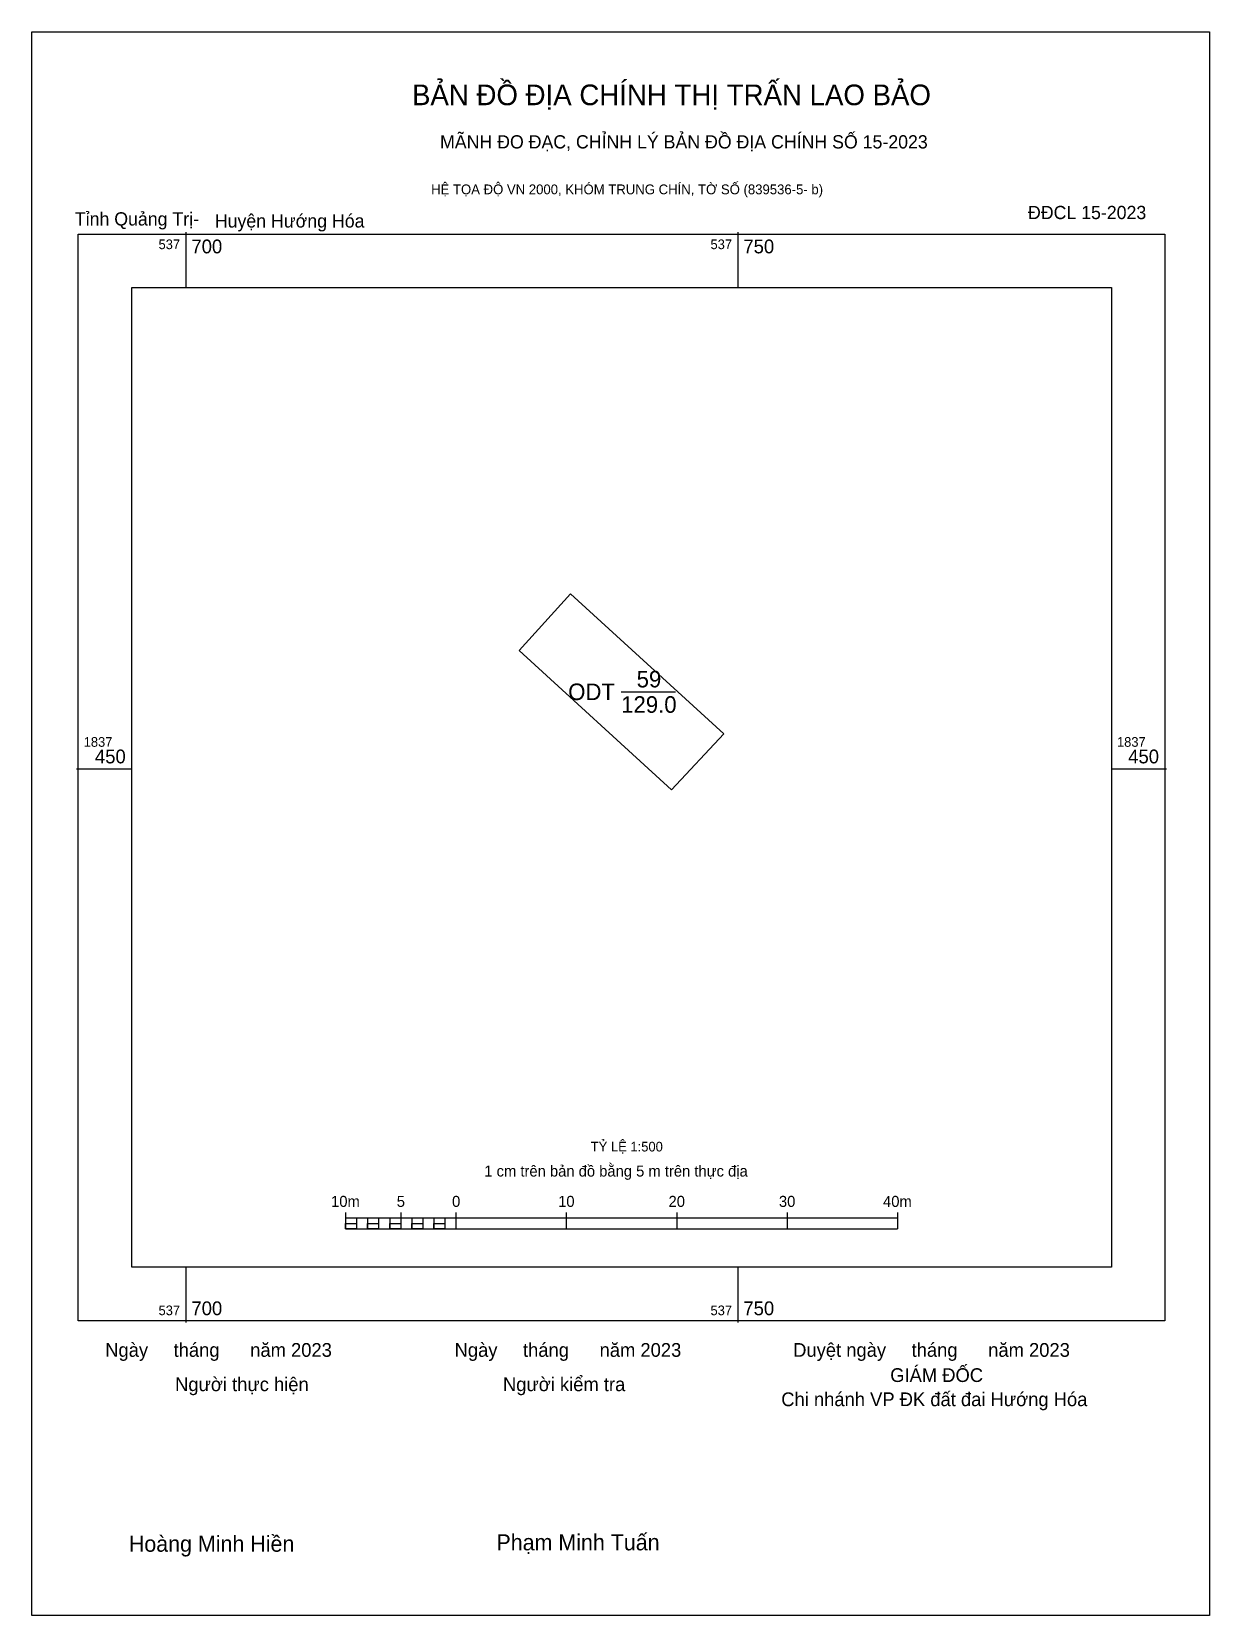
# Model space of a CAD drawing. Extents: x 537276 to 537793, y 1836930 to 1837517.
# Drawn here: x 537686 to 537792.7, y 1837373.3 to 1837516.8 of the extents above; entities outside this region: 8.
import ezdxf

# ---------------------------------------------------------------- set-up
doc = ezdxf.new("R2010")
doc.units = 0
for name, color, linetype in [('Level 10', 7, 'Continuous'), ('Level 13', 7, 'Continuous'), ('Level 15', 7, 'Continuous'), ('Level 27', 7, 'Continuous'), ('Level 52', 7, 'Continuous'), ('Level 6', 7, 'Continuous'), ('Level 62', 7, 'Continuous'), ('Level 63', 7, 'Continuous'), ('Level 9', 7, 'Continuous')]:
    doc.layers.add(name, color=color, linetype=linetype)

msp = doc.modelspace()

# ---------------------------------------------------------------- linework, layer by layer
at = {"layer": 'Level 10'}
msp.add_line((537739.43, 1837456.98), (537744.35, 1837456.98), dxfattribs=at)
msp.add_lwpolyline([(537734.84, 1837465.85), (537748.74, 1837453.17), (537743.99, 1837448.11), (537730.19, 1837460.73)], close=True, dxfattribs=at)
at = {"layer": 'Level 15'}
msp.add_lwpolyline([(537686.03, 1837516.78), (537792.71, 1837516.78), (537792.71, 1837373.32), (537686.03, 1837373.32)], close=True, dxfattribs=at)
at = {"layer": 'Level 27'}
for p, q in [((537734.84, 1837465.85), (537734.84, 1837465.85)), ((537730.19, 1837460.73), (537730.19, 1837460.73)), ((537748.74, 1837453.17), (537748.74, 1837453.17))]:
    msp.add_line(p, q, dxfattribs=at)
at = {"layer": 'Level 62'}
msp.add_lwpolyline([(537695.09, 1837493.61), (537783.84, 1837493.61), (537783.84, 1837404.85), (537695.09, 1837404.85)], close=True, dxfattribs=at)
at = {"layer": 'Level 63'}
for p, q in [((537700, 1837498.61), (537700, 1837493.61)), ((537750, 1837498.61), (537750, 1837493.61)), ((537690.09, 1837450), (537695.09, 1837450)), ((537783.84, 1837450), (537788.84, 1837450)), ((537714.46, 1837409.82), (537714.46, 1837408.32)), ((537714.46, 1837409.32), (537764.46, 1837409.32)), ((537715.46, 1837409.32), (537715.46, 1837408.32)), ((537716.46, 1837409.32), (537716.46, 1837408.32)), ((537717.46, 1837409.32), (537717.46, 1837408.32)), ((537718.46, 1837409.32), (537718.46, 1837408.32)), ((537719.46, 1837409.82), (537719.46, 1837408.32)), ((537719.46, 1837409.32), (537719.46, 1837408.32)), ((537720.46, 1837409.32), (537720.46, 1837408.32)), ((537721.46, 1837409.32), (537721.46, 1837408.32)), ((537722.46, 1837409.32), (537722.46, 1837408.32)), ((537723.46, 1837409.32), (537723.46, 1837408.32)), ((537724.46, 1837409.82), (537724.46, 1837408.32)), ((537724.46, 1837409.32), (537724.46, 1837408.32)), ((537734.46, 1837409.82), (537734.46, 1837408.32)), ((537744.46, 1837409.82), (537744.46, 1837408.32)), ((537754.46, 1837409.82), (537754.46, 1837408.32)), ((537764.46, 1837409.82), (537764.46, 1837408.32)), ((537714.46, 1837408.32), (537764.46, 1837408.32)), ((537700, 1837404.85), (537700, 1837399.85)), ((537750, 1837404.85), (537750, 1837399.85))]:
    msp.add_line(p, q, dxfattribs=at)
for points in [[(537690.24, 1837498.45), (537788.69, 1837498.45), (537788.69, 1837400.01), (537690.24, 1837400.01)], [(537714.46, 1837408.82), (537715.46, 1837408.82), (537715.46, 1837408.32), (537714.46, 1837408.32)], [(537714.46, 1837408.82), (537715.46, 1837408.82), (537715.46, 1837408.32), (537714.46, 1837408.32)], [(537716.46, 1837408.82), (537717.46, 1837408.82), (537717.46, 1837408.32), (537716.46, 1837408.32)], [(537718.46, 1837408.82), (537719.46, 1837408.82), (537719.46, 1837408.32), (537718.46, 1837408.32)], [(537720.46, 1837408.82), (537721.46, 1837408.82), (537721.46, 1837408.32), (537720.46, 1837408.32)], [(537722.46, 1837408.82), (537723.46, 1837408.82), (537723.46, 1837408.32), (537722.46, 1837408.32)]]:
    msp.add_lwpolyline(points, close=True, dxfattribs=at)

# ---------------------------------------------------------------- texts
at = {"layer": 'Level 13'}
for s, p in [('59', (537740.83, 1837457.38)), ('ODT', (537734.63, 1837456.23)), ('129.0', (537739.43, 1837455.08))]:
    msp.add_text(s, height=1.5, dxfattribs=at).set_placement(p)
at = {"layer": 'Level 52'}
for s, p in [('1 - 2', (537275.62, 1836938.69)), ('18.81', (537289.25, 1836938.69)), ('2 - 3', (537275.66, 1836935.69)), ('6.94', (537289.7, 1836935.69)), ('3 - 4', (537275.61, 1836932.69)), ('18.70', (537289.15, 1836932.69)), ('4 - 1', (537275.71, 1836929.69)), ('6.92', (537289.71, 1836929.69))]:
    msp.add_text(s, height=1.5, dxfattribs=at).set_placement(p)
at = {"layer": 'Level 6'}
msp.add_text('TỶ LỆ 1:500', height=0.879, dxfattribs=at).set_placement((537736.67, 1837415.34))
at = {"layer": 'Level 63'}
for s, height, p in [('BẢN ĐỒ ĐỊA CHÍNH THỊ TRẤN LAO BẢO', 1.8718, (537720.48, 1837510.12)), ('MÃNH ĐO ĐẠC, CHỈNH LÝ BẢN ĐỒ ĐỊA CHÍNH SỐ 15-2023', 1.2011, (537723.02, 1837506.2)), ('HỆ TỌA ĐỘ VN 2000, KHÓM TRUNG CHÍN, TỜ SỐ (839536-5- b)', 0.8891, (537722.21, 1837502.05)), ('537', 0.875, (537697.52, 1837497.08)), ('700', 1.25, (537700.5, 1837496.7)), ('537', 0.875, (537747.52, 1837497.08)), ('750', 1.25, (537750.5, 1837496.7)), ('1837', 0.875, (537690.74, 1837452)), ('1837', 0.875, (537784.34, 1837452)), ('450', 1.25, (537691.76, 1837450.5)), ('450', 1.25, (537785.36, 1837450.5)), ('1 cm trên bản đồ bằng 5 m trên thực địa', 1, (537727.03, 1837413.07)), ('10m', 1, (537713.15, 1837410.32)), ('5', 1, (537719.1, 1837410.32)), ('0', 1, (537724.11, 1837410.32)), ('10', 1, (537733.72, 1837410.32)), ('20', 1, (537743.72, 1837410.32)), ('30', 1, (537753.72, 1837410.32)), ('40m', 1, (537763.15, 1837410.32)), ('537', 0.875, (537697.52, 1837400.51)), ('700', 1.25, (537700.5, 1837400.51)), ('537', 0.875, (537747.52, 1837400.51)), ('750', 1.25, (537750.5, 1837400.51)), ('Ngày     tháng      năm 2023', 1.2442, (537692.69, 1837396.74)), ('Ngày     tháng      năm 2023', 1.2442, (537724.34, 1837396.74)), ('Duyệt ngày     tháng      năm 2023', 1.2442, (537755.01, 1837396.74)), ('Người thực hiện', 1.2442, (537699.02, 1837393.63)), ('Người kiểm tra', 1.2442, (537728.72, 1837393.63)), ('GIÁM ĐỐC', 1.244, (537763.8, 1837394.46)), ('Chi nhánh VP ĐK đất đai Hướng Hóa', 1.2442, (537753.93, 1837392.27)), ('Hoàng Minh Hiền', 1.4512, (537694.83, 1837379.08)), ('Phạm Minh Tuấn', 1.4512, (537728.13, 1837379.21))]:
    msp.add_text(s, height=height, dxfattribs=at).set_placement(p)
at = {"layer": 'Level 9'}
for s, p in [('ĐĐCL 15-2023', (537776.28, 1837499.8)), ('Tỉnh Quảng Trị-', (537689.94, 1837499.22)), ('Huyện Hướng Hóa', (537702.62, 1837499.04))]:
    msp.add_text(s, height=1.2011, dxfattribs=at).set_placement(p)

doc.saveas('drawing.dxf')
